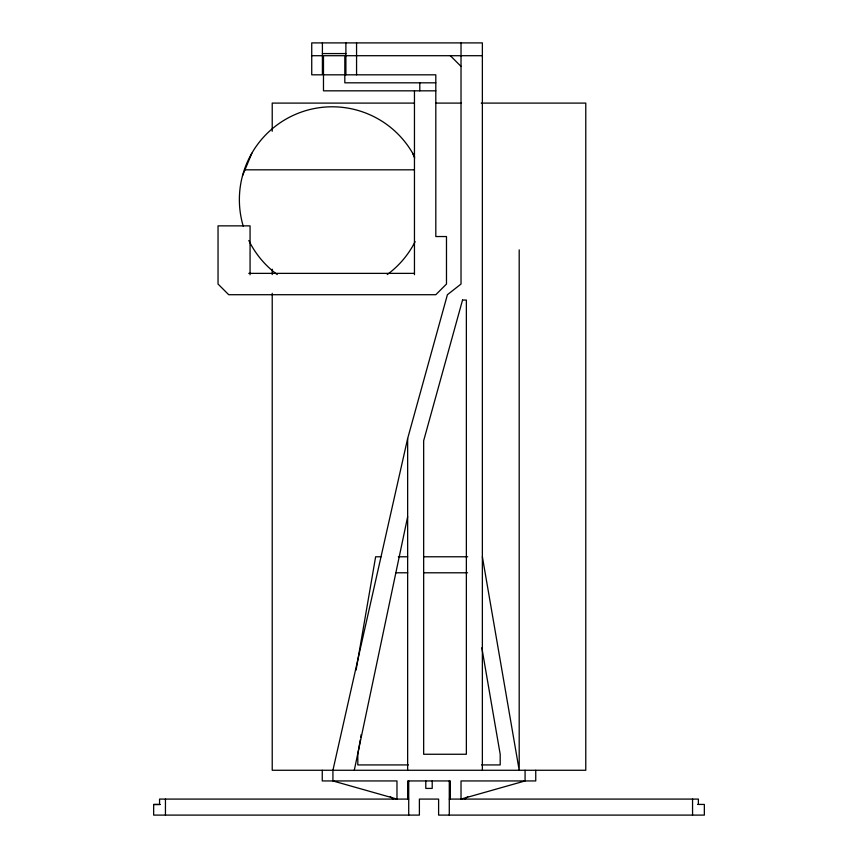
<?xml version="1.0" encoding="UTF-8"?>
<svg xmlns="http://www.w3.org/2000/svg" width="858" height="858" viewBox="0 0 858 858"><rect width="100%" height="100%" fill="white"/><g stroke="black" fill="none" stroke-linecap="round" stroke-linejoin="round"><path stroke-width="1.29" d="M356.081 670.109L375.632 556.778L380.963 556.778M360.306 739.789L357.807 754.257L357.807 764.928L408.376 764.928M360.757 737.161L361.218 734.534M354.279 770.27L407.647 516.773M461.025 42.9L461.025 284.041L447.404 294.712L407.647 438.556L332.925 770.27L332.925 780.941L396.975 799.088L396.975 780.941L322.254 780.941L322.254 770.27M242.557 175.675L251.834 153.271M464.821 799.324L467.728 796.567M697.672 804.429L704.343 804.429L704.343 815.1L438.61 815.1L438.61 799.088L419.39 799.088L419.39 815.1L153.657 815.1L153.657 804.493L159.567 804.461L159.567 799.088L408.719 799.088M322.404 53.571L345.892 53.571M311.733 55.706L322.404 55.706M345.892 55.706L482.368 55.706M323.477 74.818L435.81 74.818L435.81 236.54L446.482 236.54L446.482 284.041L435.81 294.712L228.721 294.712L218.039 284.041L218.039 225.858L250.064 225.858L250.064 274.785M435.81 82.818L344.819 82.818L344.819 55.706L323.477 55.706L323.477 90.83L435.81 90.83M414.264 103.099L272.222 103.099L272.222 131.242M435.703 103.099L461.164 103.099M481.263 103.099L585.778 103.099L585.778 770.27L272.222 770.27L272.222 293.339M244.98 169.82L414.21 169.82M248.734 273.37L414.457 273.37M398.316 556.778L407.647 556.778M423.659 556.778L467.696 556.778M395.763 572.79L407.732 572.79M423.68 572.79L467.556 572.79M481.563 764.928L500.193 764.928L500.193 754.257L481.821 647.736M449.281 799.088L698.38 799.088L698.38 804.429M153.657 804.493L160.328 804.493M390.272 796.567L393.179 799.324M450.353 55.706L461.025 66.388M412.687 153.271L414.65 158.001M482.368 556.778L519.197 770.27L519.197 249.882M692.556 799.088L692.556 815.1M535.746 770.27L535.746 780.941L461.025 780.941L461.025 799.088L525.075 780.941L525.075 770.27M482.368 770.27L482.368 42.9L311.733 42.9L311.733 74.818L322.404 74.818L322.404 42.9M450.353 799.002L450.353 780.941L407.647 780.941L407.647 799.002M449.281 780.941L449.281 815.1M432.207 780.941L432.207 788.416L425.793 788.416L425.793 780.941M419.798 82.818L419.798 90.83M414.457 90.83L414.457 274.71M408.719 780.941L408.719 815.1M407.647 438.556L407.647 770.27M356.563 42.9L356.563 74.818M345.892 42.9L345.892 74.818M272.222 269.23L272.222 274.581M165.444 799.088L165.444 815.1M415.111 241.666A92.868 92.868 0 0 1 387.258 274.549M277.273 274.549A92.868 92.868 0 0 1 248.841 240.519M243.243 226.19A92.868 92.868 0 0 1 414.532 156.617M462.537 300.053L423.659 440.722L423.659 754.257L466.366 754.257L466.366 300.053L462.537 300.053"/></g></svg>
